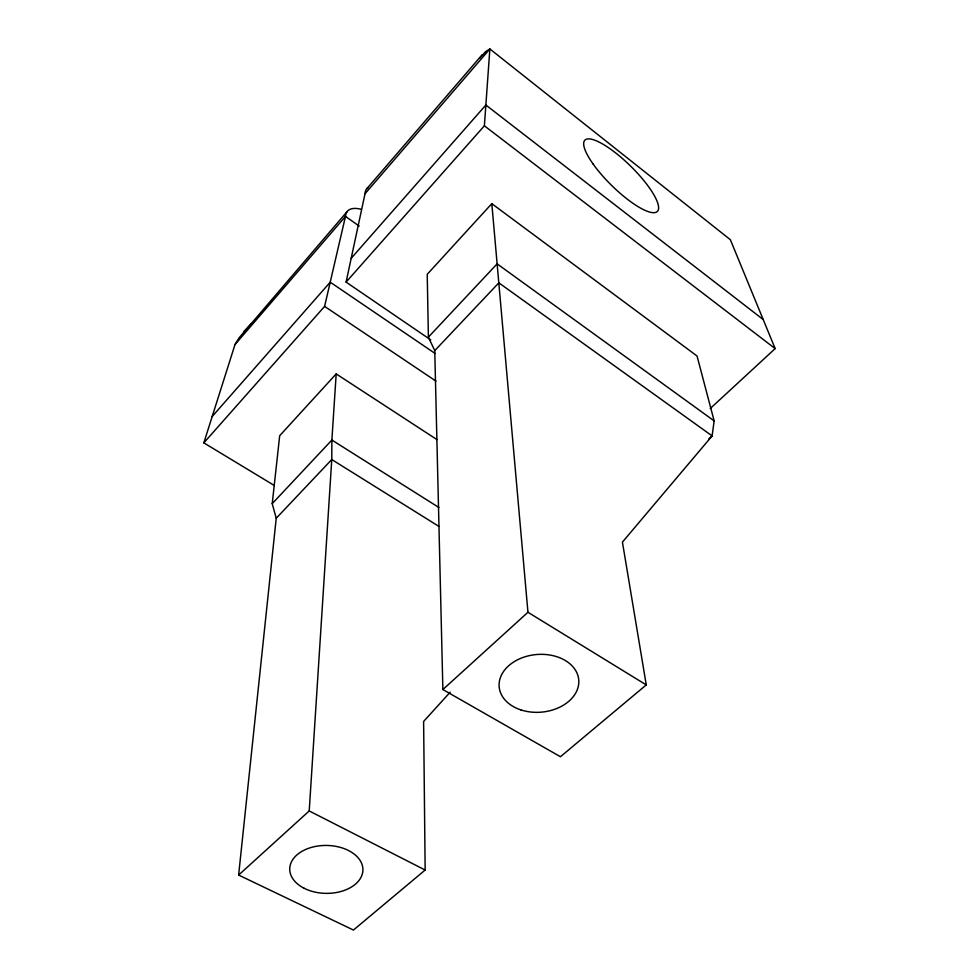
<?xml version="1.0" encoding="UTF-8"?>
<svg xmlns="http://www.w3.org/2000/svg" width="979" height="979" viewBox="0 0 979 979"><rect width="100%" height="100%" fill="white"/><g stroke="black" fill="none" stroke-linecap="round" stroke-linejoin="round"><path stroke-width="1.47" d="M450.193 692.177L423.613 721.45L425.143 870.025L353.443 930.05L238.631 875.055L309.217 810.942L331.771 459.53L331.881 440.048L336.189 373.905L436.867 439.547M430.723 339.909L346.089 282.099L484.385 125.801L489.867 48.95L730.358 239.708L775.16 348.61L710.216 408.549M238.631 875.055L276.225 518.258L272.223 503.647L279.688 435.704L336.189 373.905M714.144 420.884L712.125 435.912L622.424 542.121L646.262 684.908L560.441 756.743L442.875 689.546L434.749 350.629L428.386 337.143L427.236 274.304L491.813 203.669L697.048 356.013L714.144 420.884L497.124 263.853L491.813 203.669M346.089 282.099L365.02 193.744A48.522 17.646 42.4 0 1 368.337 187.417M274.377 485.523L203.84 442.863L324.6 306.39L345.477 216.408A48.106 18.271 42.2 0 1 361.386 209.322M203.84 442.863L234.997 344.559L239.255 337.62L347.178 211.537M479.624 58.214L485.657 51.606L489.867 48.95L365.02 193.744M366.599 188.971L482.219 54.714M234.997 344.559L345.477 216.408L359.183 226.051M212.186 416.516L330.217 282.185L435.08 353.456M351.192 258.309L485.865 105.022L763.204 319.546M244.065 331.257L251.627 323.559M272.223 503.647L331.881 440.048L438.959 507.526M428.386 337.143L497.124 263.853L527.95 612.267L442.875 689.546M276.225 518.258L331.771 459.53L438.91 526.396M434.749 350.629L498.849 282.845L712.125 435.912L708.759 438.971M309.217 810.942L425.143 870.025M527.95 612.267L646.262 684.908M324.6 306.39L436.01 381.137M484.385 125.801L775.16 348.61M520.901 709.91A39.931 28.905 -5 0 0 578.76 680.148A39.931 28.905 -5 0 0 517.206 659.968A39.931 28.905 -5 0 0 520.901 709.91M593.066 163.958A50.798 13.535 44.5 0 0 656.615 212.002A50.798 13.535 44.5 0 0 613.711 151.439A50.798 13.535 44.5 0 0 593.066 163.958M304.151 888.283A36.59 23.961 0.8 0 0 362.622 872.742A36.59 23.961 0.8 0 0 312.228 847.178A36.59 23.961 0.8 0 0 304.151 888.283"/></g></svg>
